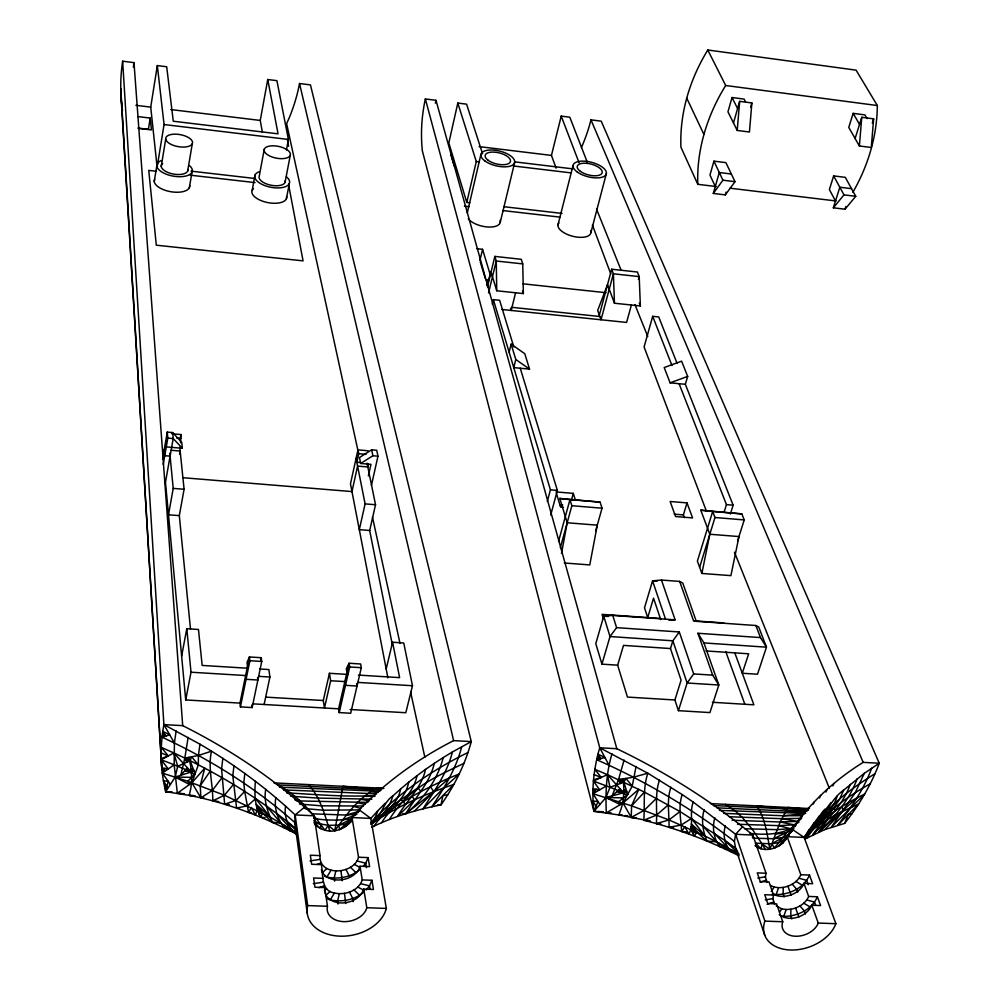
<?xml version="1.0" encoding="UTF-8"?>
<svg xmlns="http://www.w3.org/2000/svg" width="1000" height="1000" viewBox="0 0 1000 1000"><rect width="100%" height="100%" fill="white"/><g stroke="black" fill="none" stroke-linecap="round" stroke-linejoin="round"><path stroke-width="1.5" d="M190.912 768.625L193.75 770.263L191.238 771.95L186.912 770.1L184.8 770.738L186.838 771.1L187.375 767.8L180.787 775.288L184.812 758.112L188.9 757.35C191.85 769.638 193.025 783.088 189.088 795.362L165.688 791.663C160.3 769.762 159.787 746.775 163.888 724.613L122.65 61.2L134 62.638L182.7 725.65C230.35 749.513 275.188 779.388 314.188 815.8L320.025 855.612C318.75 876.612 354.075 874.775 358.525 857.225L352.013 817.55C380.588 785.725 415.6 760.05 453.612 740.625L471.262 741.6C465.163 764.338 454.538 785.688 440.988 804.887C417.062 809.525 393.462 816.513 371.575 827.35M180.1 793.263L177.35 793.288L191.875 782.725L198.337 764.825L198.438 755.475L199.938 744.188L163.888 724.613L174.4 743.037L174.175 764.812L177.35 793.288L184.475 793.713M767.125 882.212L765.375 876.85L766.025 873.263L752.862 835.075C711.338 800.775 665.35 772.025 616.825 748.725L435.988 100.3L425.363 98.963L599.75 747.775L647.837 773.213C642.763 788.425 644.95 804.55 643.8 820.263C676.8 828.462 708.812 840.537 739.163 855.875M804.887 839.038L824.762 829.6L844.638 823.375C859.075 805.2 871.112 785.025 879.25 763.25L863.162 762.362C832.8 781.162 806.188 806.35 787.138 836.663L800.837 874.712C797.9 881.838 790.575 886.1 783.25 887.425L783.138 894.112L784.15 897M686.125 831.912L681.65 831.462C680.925 819.175 678.112 806.562 682.188 794.562L647.837 773.213L633.4 777.212L618.525 779.625L612.15 795.875L620.075 788.812L619.087 791.938L616.962 791.575L619.275 790.987L623.663 792.763L626.613 791.188L623.737 789.613M773.55 894.212A18.675 13.088 -19.3 0 0 803.95 883.35L808.662 896.438C805.662 903.612 798.275 907.875 790.888 909.225L790.763 915.925L791.787 918.875M864.312 773.325L843.612 790.175L839.65 799.125L828.2 815.812L828.15 818.888L818.6 832.1L857 797.887L864.75 793.988L831.15 827.312L855.25 792.725L864.312 773.325L879.25 763.25L601.225 121.163L590.988 119.862A204.825 182.787 -13.6 0 1 581.413 147.575M425.363 98.963A199.838 173.95 -23.9 0 0 422.337 150.787L593.938 811.3L618.737 814.938C623.9 803.825 624.75 790.837 622.987 778.925L620.2 783.5L618.525 779.625L624.087 760.05M649.875 821.05L631.237 817.387L631.6 805.837L638.787 789.3L623.025 802.975L606.3 812.913C605.45 793.088 606.163 772.913 611.987 753.8M660.9 823.95L656.388 823.575C657.375 809.062 654.663 794.175 659.463 780.113M681.65 831.462L684.925 826.775L688.875 834.087C694.275 824.3 689.05 812.375 693.275 802.1L682.188 794.562M673.612 827.738L669.013 827.3C669.375 813.925 666.45 800.225 670.913 787.225M296.988 829.6C259.75 798.475 217.887 773.162 173.825 752.938L168.263 755.913L161.262 747.337L173.825 752.938L191.238 771.95L186.838 771.1L187 768.225M304.637 807.1L295.15 814.925L294.762 822.475L307.25 913.25M603.25 811.975L593.938 811.3C591.388 790.013 593.688 768.3 599.75 747.775L616.825 748.725M314.037 818.312L314.188 815.8L295.15 814.925C266.25 787.788 234.075 764.287 199.938 744.188M358.525 857.225L368.1 857.625L369.613 866.625L360 866.237L362.25 879.9C358.6 890.95 345.05 895.425 334.438 893.012C320.513 890.65 323.363 874.737 321.362 864.663L311.65 864.262L310.35 855.212L320.025 855.612M323.375 878.363L313.6 877.975L314.925 887.225L324.725 887.6L325.238 893.825M285.637 806.213C283.625 816.625 288.238 827.688 296.512 834.15C262.75 816.312 226.612 802.7 189.088 795.362L193.738 795.65M275.837 797.7C273.812 808.462 277.875 819.638 284.538 828.05L283.35 824.562L290.525 831.1L287.137 826.8L296.512 834.15L294.45 831.263L297 832.987M859.388 145.975L861.762 117.287L873.637 118.837L871.275 147.487L859.388 145.975L848.763 127.413L853.138 113.362L864.912 114.9L867.075 118.575M737.225 130.45L739.663 101.35L751.875 102.95L749.438 132L737.225 130.45L727.962 111.812L732.025 97.513L744.137 99.1L745.55 101.862M265.763 789.412C263.438 800.85 267.863 812.138 272.55 822.387L275.525 822.712M255.425 781.325C254.325 793.25 254.7 806.475 260.562 817.175L265.012 817.638M244.812 773.45L243.787 783.062L244.688 791.375L248.575 812.412L251.537 812.7M850.275 784.325C843.075 804.562 827.575 820.013 812.7 834.825L821.087 823.213L821.812 818.888C828.413 808.625 833.213 797.463 843.612 790.175M233.962 765.8L232.8 775.825L236.6 808.1L247.75 805.7L255.675 798.587L270.1 817.075L296.863 832.788M222.85 758.375L221.575 768.825L224.65 804.237L229.262 804.625M635.862 817.913L631.237 817.387L623.025 802.975L632.25 786.062L636.038 766.525M188.137 737.438L184.812 758.112L186.825 762.188L188.9 757.35L198.438 755.475L211.513 751.175C207.75 767.688 213.05 784.225 212.75 800.825L218.85 801.612M295.65 825.325L294.762 822.475C258.6 790.537 217.675 764.262 174.4 743.037L176.112 730.913M157.325 65.575L164.062 124.537L157.125 167.225L150.725 107.112L157.325 65.575L166.7 66.762L173.275 121.225L278.05 133.837L267.75 79.513L276.9 80.662L288.412 139.45L286.425 149.95M137.912 116.6L150.213 118.088L148.412 129.35L137.812 128.075M154.262 181.462L156.788 165.925M161.238 166.438L165.725 139.012M315 824.725C320.525 829.275 327.488 832.138 334.75 830.8L342.912 786.3L381.5 789.825M187.65 171.1L192.288 143.75A13.6 6.075 10.3 0 0 174.862 134.162A13.6 6.075 10.3 0 0 170.238 143.95A13.6 6.075 10.3 0 0 192.288 143.75M165.763 440.913L167.25 432.1L172.613 432.562L181.725 442.287L182.35 448.275L166.337 446.912L165.763 440.913L162.613 458.875M167.25 432.1L167.825 438.075L163.225 464.425M189.375 187.625L192 172.138M764.737 935.188L735.588 848.175L734.388 841.425L735.612 834.275L742.562 826.75M180.387 437.562L180.925 434.55L171.812 433.762M752.438 837.45L752.862 835.075L735.612 834.275L693.275 802.1M180.55 442.775L180.925 434.55M169.8 453.15L173.212 488.387L168.5 514.788L179.312 515.638L190.487 628.938M179.613 454.1L180.162 451.037L171.038 450.262M179.312 515.638L184.088 489.263L179.762 447.15M262.387 132.3L260.25 120.438L267.75 79.513M252.15 190.438L254.975 175.113M264.262 149.15L259.25 176.213A13.3 6.062 11.3 0 0 271.725 185.35A13.3 6.062 11.3 0 0 285.2 180.675M561.487 553.438L567.188 522.75L559.812 498.462L600.075 502.113L602.05 508.2L595.638 531M725.35 825.938C722.475 835.088 724.75 846.025 732.175 852.375L731.237 849.675L738.6 854.575M774.638 904.038L772.875 898.65L773.538 895.05L769.013 881.925L760.238 881.562L757.275 872.887L766.025 873.263M181.637 656.15L186.8 628.713L198.475 629.475L202.162 665.425L247.175 668.2M247.512 666.275L247.05 662.525L249.425 656.963L261.262 657.712L261.75 661.462L252.162 707.562L240.425 706.888L239.975 703.1L185.712 699.95L191.012 672.212L186.8 628.713M285.1 182.262L290.262 155.262A13.375 5.987 11.4 0 0 272.55 145.812A13.375 5.987 11.4 0 0 268.95 155.625A13.375 5.987 11.4 0 0 290.262 155.262M286.425 198.637L289.363 183.35M737.712 851.7L735.588 848.175L724.875 840.425L680 811.525L644.425 792.1L607.438 774.663L601.213 777.45L594.825 769.3L607.438 774.663L623.663 792.763L619.087 791.938L619.612 789.212M714.862 817.788C711.975 827.362 713.662 838.413 719.575 846.513L722.638 846.888M709.825 534.237L738.975 536.575L730.9 575.638L701.875 573.438L709.825 534.237L700.763 510.188L741.838 513.9L744.225 519.925L737.613 540.875M239.975 703.1L249.425 656.963L249.9 660.713L240.425 706.888M260.712 660.362L261.262 657.712M704.175 809.837C700.987 820.113 702.875 831.325 706.95 841.062L716.513 841.812L739.125 854.05M264.113 704.5L269.913 677.025L268.9 669.55L259.587 668.975M368.15 450.775L357.95 449.888L350.475 483.837L387.9 677.9M357.95 449.888L358.713 453.713L356.825 462.25L361.2 462.625M371.45 485.325L377.962 456.188L376.725 450.275L371.65 449.837L359.487 457.537L360.675 463.475L370.95 464.35L368.363 475.913M368.45 464.125L367.825 466.962L357.587 466.1L351.962 491.575L183.25 477.738M356.075 458.425L365.1 503.888L359.312 529.65L369.675 530.462L392.425 645.212M329.425 673.3L330.65 680.738L324.475 708L323.288 700.512L329.425 673.3L347.725 674.425M482.55 153.787L466.587 104.162L457.812 103.062L448.825 142.925L466.775 202.425L469.85 202.787M369.675 530.462L375.525 504.738L367.038 463.125M338.6 708.825L349.062 663.25L360.637 663.988L361.312 667.7L350.7 713.25L339.225 712.588L338.6 708.825L253.238 703.863M339.225 712.588L349.712 666.975L349.062 663.25L346.3 668.737L346.95 672.45M171.775 792.1L165.688 791.663L175.175 777.075L177.7 766.275L173.825 752.938M466.775 202.425L476.287 161.513L457.812 103.062M467.287 212.913L480.938 154.312M479.875 260.562L482.562 249.325L476.763 248.688M335.863 870.925L334.137 878.125L334.6 881.15M386.188 668.988L392.575 642.237L403.75 642.975L412.475 685.738L405.812 712.725L350.062 709.488M500.238 222.4L514.675 162.45M339.338 893.7L337.6 900.938L338.062 904.013M487.5 286.8L494.837 256.4L521.263 259.3L522.75 263.9L523.362 293.587L496.737 290.775L491.062 272.05L486.637 285.212M488.537 292.95L496.262 261.012L494.837 256.4M492.275 304.113L493.363 299.637L499.637 300.287L513.812 346.975M171.912 791.963L165.688 791.663L168.225 781.325L163.4 780.788L166.95 786.513M752.913 838.188L773.587 838.725L793 829.362L783.213 840.263L782.45 843.363C775.138 849.663 763.037 852.15 755.1 845.65M515.588 292.775L511.213 310.45L510.538 308.25M556.125 168.162L551.45 155.412L561.225 116.112L569.8 117.188L587.337 162.338M509.125 352.175L511.138 344.125L524.788 353.725L529.55 369.137L513.75 367.6L515.8 359.5L511.138 344.125M558 224.8L573.062 165.438M203.925 798.075L200.888 797.875L200.225 785.7L204.75 768.2L191.875 782.725L200.888 797.875L203.925 798.213M590.887 232.688L606.375 173.487M547.312 501.438L550.425 489.825L493.363 299.637M599.35 315.1L611.663 269.212L637.4 272.025L639.2 276.613L640.375 305.963L614.45 303.225L607.525 284.613L597.675 310.462L601.025 319.762L613.4 273.8L611.663 269.212M550.712 515.062L557.362 490.412L520.262 368.237M558.538 541.462L569.963 499.613L600.075 502.113M571.438 500.138L573.288 493.363L555.975 491.912M560.363 547.638L571.85 505.712L569.963 499.613L559.812 498.462M631.388 305.025L626.6 322.425L501.95 309.488M638.438 279.413L639.2 276.613L613.4 273.8L614.45 303.225M677.038 363.25L658.737 316.962L652.688 316.325L644.087 346.987L706.4 511.087M731.338 174L719.287 172.525L713.3 193.45L725.3 194.887L735.013 181.675L725.9 162.625L713.925 161.15L709.963 175.062L715.288 186.5M733.487 122.938L739.663 101.35M725.3 194.887L726.1 192.113M750.625 107.275L751.875 102.95M601.938 664.15L610.013 636.538L616.587 627.65L612.775 615.438L603.737 616.15L595.788 643.625L601.938 664.15L617.65 665.175L627.45 697.075L674.9 699.987L678.425 710.675L709.925 712.575L718.812 685.013L703.938 642.925L697.925 633.263L760.487 637.587L766.462 647.175L757.5 674.237L742.288 673.25L748.662 653.8L706.062 650.938M685.35 384.312L687.675 376.4L681.6 361.163L664.2 367.537L670.113 382.825L685.35 384.312L733.125 505.188L730.35 514.075M617.65 665.175L623.5 645.4L670.462 648.55L681.087 680.175L674.9 699.987M684.4 517.65L683.4 514.913L687.013 502.9L670.138 501.488L675.588 516.525L692.588 517.925L687.013 502.9M461.725 746.675C456.163 768.6 444.212 788.05 431.912 806.75L453.85 784.463C424.837 794.038 396.775 806.85 371.25 823.713C398.038 803.037 427.725 786.213 459.275 773.975L443.762 787.925L423.013 808.838C434.35 790.788 447.225 773.05 452.388 752L471.262 741.6L310.45 84.9L299.525 83.513A215.625 191.925 3.5 0 1 289.175 117.938L286.625 123.637L358.512 453.15M670.462 648.55L672.85 640.812L679.287 631.975L616.587 627.65M699.625 567.275L714.987 517.513L712.675 511.475L700.763 510.188M724.15 512.038L726.45 504.625L679.087 383.7M851.525 188.663L839.812 187.237L833.35 207.812L845.025 209.2L855.75 196.3L845.288 177.35L833.637 175.912L829.375 189.575L835.5 200.975M855.1 138.5L861.762 117.287M678.425 710.675L687.125 683L693.675 673.925L679.287 631.975M845.025 209.2L845.888 206.475M872.288 123.088L873.637 118.837M452.388 752L443.225 757.562C437.537 779.95 423.413 799.038 405.825 813.688L402.775 813.688M443.225 757.562L434.275 763.363C429.963 782.788 415.513 797.013 405.825 813.688L433.862 791.637L449.45 777.987M434.275 763.363L425.538 769.4C421.637 788.062 406.575 800.537 397.55 816.45L414.6 799.775L412.038 796.425M257.075 810.3L255.413 815.125L251.325 807.463L248.575 812.412M425.538 769.4L417.013 775.688C413.5 793.587 398.013 804.4 389.475 819.438M725.462 804.35L735.65 811.338L742.4 817.575L752.375 829.338L762.113 843.975L769.862 849.237L780.175 821.988L787.85 807.45L807.775 809.35M417.013 775.688L408.713 782.2C405.55 799.375 389.85 808.612 381.637 822.663M772.275 893.962L776.162 894.538L778.587 887.712L783.25 887.425M781.112 916L783.725 916.375L786.188 909.525L790.888 909.225M408.713 782.2L400.637 788.975C397.762 805.362 382.125 813.25 374.025 826.125M121.1 97.387L161.887 769.762L165 768.438L162.35 773.112L187.8 781.275L195.1 773.812L190.138 760.738L191.612 756.8L198.337 764.825M400.637 788.975L392.812 795.975C389.613 807.825 381.025 817.2 371.175 824.112M358.1 812.625L359.188 809.812L370.812 818.413L386.35 908.425A40.375 28.887 -11.4 0 1 339.9 936.162A40.375 28.887 -11.4 0 1 307.675 905.575L295.15 814.925M392.812 795.975C382.325 802.925 381.987 817.3 371.037 824.075M595.975 806.425L593.05 800.987L598.025 801.525L593.938 811.3L605.962 797.537L609.975 787.312L607.438 774.663M385.225 803.213L377.887 810.7L374.787 818.363L371.262 823.062M793.288 828.825L782.45 843.363C786.737 838.825 788.487 832.788 793.612 828.913M844.638 823.375L848.225 814.6L851.938 813.763M871.663 768.175C864.1 789.175 851.025 807.487 837.788 825.238L858.65 803.962L835.438 814.8L809.9 830.962M832.862 785.938L833.888 783.462M825.975 792.087L827.15 789.312M368.1 857.625L365.737 863.213L363.25 866.275M857.175 778.713C849.587 799.762 834.663 816.975 818.6 832.1M362.25 879.9L371.912 880.275L373.462 889.463L363.75 889.1C358.762 903.925 334.562 908.35 325.613 895.025M371.912 880.275L369.525 885.888L366.175 890M819.538 797.975L820.65 795.4M813.363 804.087L814.4 801.7M807.188 810.975L808.413 808.238M837.188 796.237C831.925 813.363 816.475 823.438 807.05 837.775M800.962 818.737L802.675 815M875.062 773.612C852.175 788.062 828.75 804.438 814.275 827.775M831.025 802.537C822.013 813.888 814.75 826.462 804.775 837.362C822.675 815.312 845.35 797.425 870.225 783.863M795.075 826.488L797.225 822M825.113 809.075C817.362 816.587 815.175 828.112 806.237 834.688M814.087 822.812L810.337 830.35L805.275 837.275L808.988 830.013L819.463 815.825M260.562 817.175L262.675 813.175L256.375 804.45L270.1 817.075L224.438 795.238L187.8 781.275L189.475 784.463L175.175 777.075L191.238 771.95M800.837 874.712L809.5 875.075C804.05 887.9 789.587 894.725 776.162 894.538M259.9 811.712L258.812 813.737L262.675 813.175L272.55 822.387L280.887 823.1L266.413 806.012M808.662 896.438L817.4 896.775L820.6 905.575L811.838 905.238C806.712 916.8 789.538 922.675 779.225 914.638M817.4 896.775C811.838 909.675 797.262 916.513 783.725 916.375M594.15 774.638L601.213 777.45L593.425 781.062L609.975 787.312L623.925 782.138L625.95 778.425L632.25 786.062M324.3 876.125L326.875 877.1L331.012 870.225M327.663 898.95L330.262 899.912L334.438 893.012M186.85 757.725L185.825 760.15L187.488 759.412M808.988 830.013L804.163 837.45L835.888 923.7A38.013 26.3 -19.3 0 1 790.337 950A38.013 26.3 -19.3 0 1 764.9 921.112L735.612 834.275M789.262 834.375L785.3 840.163L787.138 836.663L804.163 837.45L792.038 829.212L790.05 833.213L793.4 828.725L778.75 846.062M200.225 785.7L210.275 771.112M771.213 891.413L774.262 887.062L778.587 887.712M276.012 783.925C294.35 792.987 308.637 808.388 320.788 824.513L320.775 828.725L313.95 822.725L328.15 825.337L334.75 830.8C346.463 814.6 358.812 797.325 377.038 788L383.038 788.575M702.825 825.55L716.513 841.812L704.9 836.025L691.263 823.975L696.975 832.275L694.3 836.05L691.012 829.513M779.5 912.15L781.825 908.888L786.188 909.525M694.013 830.875L692.663 832.775L696.975 832.275L706.95 841.062M804.25 837.35L805.975 834.963M713.3 193.45L722.913 180.2L735.013 181.675M755.487 845.75L757.362 847.288L755.487 843.2L771.762 843.8L774.45 848.062L786.462 832.913L800.625 819.112M221.988 777.638L212.45 790.35L200.888 797.875M791.9 830.875L793.787 828.462M787.038 837.013L789.3 834.163M833.35 207.812L843.975 194.875L855.75 196.3M233.463 784.4L224.438 795.238L212.75 800.825L215.8 801.062M620.763 779.275L619.362 781.562L621.237 780.875M821.812 818.888L806.213 834.587M377.887 810.7L370.812 818.413L352.013 817.55C349.812 825.138 342.15 829.55 334.75 830.8M592.9 790.537L596.325 789.3L592.938 793.725L631.6 805.837L644.425 792.1M244.688 791.375L236.213 800.362L224.65 804.237M370.75 822.6C398.35 793.35 431.912 770.1 467.987 752.525M821.087 823.213C830.688 811.875 844.3 805.138 857 797.887M815.863 824.812L809.125 831.7L810.188 830.975M824.762 829.6L842.95 810.962L842.138 806.388M812.013 828.913L821.6 820.875L834.463 807.738L835.062 810.987M414.325 811.15L433.862 791.637L430.363 786.712M313.85 818.462C326.538 820.612 339.625 820.525 352.35 818.713L338.725 825.175L339.637 829.562L346.025 823.925L351 821.475L347.775 824.625L351.763 820.863M656.45 798.35L644.225 810.312L631.237 817.387L618.737 814.938L621.788 814.9M322.525 872.638L326.712 868.6M325.875 895.45L330.112 891.388M405.262 804.212L403.2 801.65C419.462 783.363 442.388 773.7 463.988 763.325M371.625 823.462L392.6 805.575L417.812 787.913L421.1 791.45M371.337 823.525L376.95 818.562L378.512 819.038M668.312 804.825L656.688 815.025L643.8 820.263L649.925 820.75M344.075 827.463L351 821.475M352.35 818.713L346.025 823.925L338.725 825.175L328.15 825.337L324.988 830.362L320.788 824.513L313.938 820.8M623.925 782.138L627.625 794.55L618.85 801.575L620.262 804.613L605.962 797.537L623.663 792.763M680 811.525L668.988 819.938L656.388 823.575M821.6 820.875L828.2 815.812M326.875 877.1C338 879.513 350.425 877.325 359.338 870.037M330.262 899.912C341.5 902.312 354.025 900.088 363.05 892.75M186.912 770.1L174.175 764.812L162.35 773.112L170.413 784.4M360.675 463.475L372.875 455.75L377.962 456.188M324.325 890.312L326.637 888.913M606.413 785.913L592.938 793.725L599.925 804.438M787.962 834.7L771.762 843.8L778.512 842.6L783.213 840.263M737.475 824.25L778.637 825.638L794.137 824.825L799 822.1M795.65 825.725C782.062 834.812 765.675 835.1 750 833.413M161.762 767.887L168.25 768.975L161.25 759.762L168.263 755.913L161.213 752.975M177.7 766.275L190.138 760.738M161.175 758.6L168.263 755.913M342.638 819.925L355.7 815.025M670.113 382.825L687.675 376.4M316.975 864.412L320.913 863M318.95 887.675L324.263 885.775M760.113 882.325L765.95 880.238M767.125 904.312L773.45 902.062M593.488 779.963L601.213 777.45M312.312 813.838L346.463 815.062L359.137 811.263M187.25 770.263L189.312 769.875M669.013 827.3L681.137 825.088L691.5 818.438L704.9 836.025L668.988 819.938L631.6 805.837M447.75 794.775L442.887 795.612L440.988 804.887L437.875 804.737M765.25 899.875L772.875 898.65M757.812 878.05L765.375 876.85M296.613 800.875L367.912 802.4M619.625 791.137L621.862 790.788M313.275 883.7L323.137 882.175M310.038 860.913L319.812 859.412M773.587 838.725L782.513 837.55M775.35 834L786.462 832.913M346.463 815.062L357.075 814.075M723.863 813.375L783.037 815.75L804.125 813.85M696.263 621.225L682.788 583.1L679.663 581.413L661.462 580.05L652.55 580.837L644.5 607.812L647.725 617.575L653.538 598.162L660.75 619.637M669.025 620.288L675.113 619.825L661.462 580.05M286.537 792.837C315.9 794.463 345.45 797.2 374.837 795.55M360.4 809.875L323.113 810.2L305.113 808.612M299.462 804.025L321.375 805.825L363.137 806.012M732.075 820.238L780.175 821.988L797.875 821.388L781.637 818.688L729.212 816.725M807.975 810.288L785.588 810.913L717.15 807.862M379.913 791.263L279.387 787.163M610.988 812.812L606.3 812.913L610.625 813.175M781.637 818.688L801.538 818.35M290.738 796.213L317.812 798.088L371.863 799.188M191.075 770.288L193.75 770.263L191.225 773.4L195.1 773.812M623.7 791.188L626.613 791.188L623.513 794.137L627.625 794.55M783.037 815.75L802.188 815.713M364.338 796.35L374.963 796.35M186.838 771.1L189.237 771.1M174.4 743.037L162.075 737.175L169.713 734.875L162.862 731.363L165.888 736.025L162.162 736L163.975 736.6M619.087 791.938L621.638 791.95M734.388 841.425C695.738 811.312 653.45 786.012 609.075 765.3L604.913 757.525L598.062 754.175L600.8 758.6L596.912 758.562L598.75 759.137M805.612 813.413L719.488 810.4M376.55 793.838L283.6 789.887M175.175 777.075L191.55 777.35M605.962 797.537L623.35 797.875M805.85 811.413L785.588 810.913L805.575 813.1M378.537 791.65L370.875 791.45L378.212 792.262M764.9 921.112L782.763 921.762A19.013 13.15 -19.3 0 0 795.462 936.25A19.013 13.15 -19.3 0 0 818.25 923.05L835.888 923.7M307.675 905.575L327.475 906.287A20.188 14.438 -11.4 0 0 343.575 921.637A20.188 14.438 -11.4 0 0 366.812 907.725L386.35 908.425M713.4 805.55L807.9 809.8M773.538 895.05L764.712 894.7L767.738 903.538L776.587 903.888L782.763 921.762M803.95 883.35L812.638 883.713L809.5 875.075M374.012 789.538L278.125 784.95M598.525 811.525L603.125 811.75M710.45 803.6L809.463 808.525M273.888 782.887L383.888 788.337M163.888 724.613L182.7 725.65M266.212 697.15L323.288 700.512M358.413 675.088L399.613 677.638L392.575 642.237M712.387 702.275L753.875 704.825L734.837 652.95M191.012 672.212L245.625 675.537L246.088 679.312L257.887 680.025L257.562 677.513M258.8 676.35L269.913 677.025M330.65 680.738L344.85 681.6L345.487 685.337L357.038 686.038L356.6 683.55M357.938 682.4L412.475 685.738M249.9 660.713L261.75 661.462M349.712 666.975L361.312 667.7M621.8 815.125L618.737 814.938L621.775 815.225M693.675 673.925L712.675 675.138L718.812 685.013L687.125 683L672.85 640.812L610.013 636.538L603.737 616.15L608.4 616.475M703.938 642.925L766.462 647.175L758.737 627.038L755.875 625.513L693.65 621.125L679.663 581.413M659.825 618.425L602.038 614.35L603.362 618.675M694.75 620.887L723.812 622.925M612.775 615.438L675.113 619.825M631.237 817.387L635.913 817.712M657.087 581.175L652.55 580.837L665.487 619.05M564.288 562.987L589.763 564.925L597.288 525.175L567.188 522.75M744.8 828.737L777.025 829.65L790.337 828.675L778.637 825.638M563.475 507.312L560.562 507.075L556.4 493.288M173.212 488.387L184.088 489.263M365.1 503.888L375.525 504.738M550.425 489.825L557.362 490.412M726.45 504.625L733.125 505.188M741.838 513.9L712.675 511.475L697.387 561.138L701.875 573.438M559.888 504.725L562.762 504.963M571.85 505.712L602.05 508.2M674.212 514.15L683.4 514.913M714.987 517.513L744.225 519.925M170.1 456.15L164.8 455.7L164.225 449.663M176.762 438.013L181.325 438.413M358.713 453.713L366.012 454.338M167.825 438.075L173.2 438.55L182.35 448.275M189.088 795.362L195.275 795.95M624.825 815.525L627.863 815.812M511.737 307.325L599.85 316.5M786.762 809L756.775 805.9C765.337 818.637 767.163 834.475 769.862 849.237M486.1 279.887L489.05 280.2M522.962 283.825L606.062 292.712M294.925 799.938L299.5 800.425L295.05 799.438M522.75 263.9L496.262 261.012L496.737 290.775M503.65 206.688L562.038 213.412M191.038 171.137L254.225 178.412M464.4 206.15L469.025 206.675M502.925 210.575L559.938 217.125M156.45 171.287L148.75 170.4L156.3 245.188L303.075 260.863L288.925 186.488M190.338 175.175L255.037 182.6M139.213 128.45L151.463 129.9L150.213 118.088M514.55 161.85L572.663 168.85M852.862 192.3A198.675 171.125 -26.1 0 0 877.337 105.538L856.087 70.15L707.788 50A190.85 160.05 -31.5 0 0 680.925 147.2L697.788 184.325L716.213 186.537M730.037 188.2L835.975 200.963M476.287 161.513L479.375 161.887M513.45 165.975L570.737 172.85M164.062 124.537L288.412 139.45M479.1 146.613L551.45 155.412M135.887 105.312L150.725 107.112M170.812 109.562L260.25 120.438M877.337 105.538L725.688 85.5L707.788 50M593 788.775L599.663 789.825L593.425 781.062M360.938 799.338L369.625 800.863M780.175 821.988L794.137 824.825M357.45 802.712L364.9 804.338M360.662 883.637L369.525 885.888L370.037 888.95M356.962 860.95L365.737 863.213L366.488 867.712M806.775 899.975L814.55 902.087L815.612 905.025M798.975 878.25L806.688 880.362L808.25 884.688M353.862 806.45L360.688 808.4M305.175 808.15L308.05 809.025M619.275 790.987L609.975 787.312M161.25 759.762L174.175 764.812M781.825 908.888L776.175 905.8M770.55 885.525L774.262 887.062M313.837 817.812L316.562 819M609.075 765.3L596.688 759.675L604.913 757.525L599.75 747.775M357.863 887.075L364.087 890.362M354.2 864.362L360.363 867.663M803.812 903.225L810.125 906.95M384.663 811.95L387.212 813.85M796.05 881.488L802.312 885.212M597.487 756.363L600.8 758.6M162.512 733.688L165.888 736.025M515.8 359.5L529.55 369.137M732.175 852.375L723.275 845.387L725.875 849.438L719.175 843.225L719.575 846.513M392.6 805.575L396.125 808.913M400.788 799.45L403.2 801.65M696.975 832.275L691.137 826.75L693.112 830.45L692.663 832.775L692.525 830.188M724.875 840.425L738.025 853M354.05 889.963L359.625 895.35M350.425 867.237L355.95 872.613M262.675 813.175L256.725 807.375L259.05 811.275L258.812 813.737L258.5 811M287.075 821.525L296.45 830.713M755.487 843.2L761.012 848.838L762.113 843.975L765.275 849.5M314.8 823.612L317.387 826.263L314.337 820.763M713.95 832.887L727.913 847.825M308.538 784.6C320.25 797.412 324.925 814.812 329.762 831.062M276.875 813.662L291.413 829.35M800 905.975L804.412 911.05L805.462 914M792.288 884.2L796.663 889.287L797.688 892.175M853.138 113.362L859.538 124.375M833.637 175.912L843.975 194.875M349.487 892.113L352.788 898.562L353.275 901.65M345.9 869.375L349.175 875.812M732.025 97.513L737.6 108.575M686.737 98.138L703.938 134.475M713.925 161.15L722.913 180.2M590.988 119.862L863.162 762.362M596.538 209.1L620.988 269.9M634.95 304.65L647.763 336.5M734.475 552.225L829.338 788.225M652.688 316.325L671.963 365.525M639.3 303.175L640.375 305.963M561.225 116.112L579.05 162.675M755.875 625.513L760.487 637.587M592.388 224.975L610.788 273.888M725.713 651.5L744.862 704.3M787.913 886.237L791.137 895.212M795.6 908.012L798.85 917.062M811.838 905.238L818.25 923.05M697.925 633.263L712.675 675.138M522.475 290.775L523.362 293.587M573.288 493.363L575.438 500.25M482.562 249.325L490.65 276.062M450.712 154.275L454.237 165.987M480.325 262.05L485.238 278.463M299.525 83.513L453.612 740.625M372.45 517.062L399.975 643.25M410.588 691.9L424.85 757.275M371.65 449.837L372.875 455.75M287.475 140.363L288.625 146.25M363.75 889.1L366.812 907.725M342.212 880.713L340.938 870.625M345.75 903.55L344.475 893.388M324.725 887.6L327.475 906.287M251.85 705.037L252.162 707.562M172.613 432.562L173.2 438.55L165.475 482.3L185.712 699.95M165.3 785.425L165.688 791.663M120.75 88.375L161.887 769.762M133.363 67.15A206.462 184.762 -10.5 0 1 134 62.638M122.525 110.8A206.9 185.238 -9.9 0 1 122.65 61.2M189.688 185.487A17.962 8.275 10.1 0 1 170.637 191.688A17.962 8.275 10.1 0 1 154.637 179.338M286.613 196.5A17.675 8.15 11.2 0 1 266.225 202.25A17.675 8.15 11.2 0 1 253.55 188.6M187.9 169.513A13.513 6.162 10.2 0 1 171.85 173.725A13.513 6.162 10.2 0 1 162.688 163.487M189.412 165.55A18.025 8.213 10.2 0 1 185.588 176.112A18.025 8.213 10.2 0 1 161.562 171.863A18.025 8.213 10.2 0 1 161.35 160.575M286.425 176.775A17.738 8.088 11.3 0 1 283.387 187.325A17.738 8.088 11.3 0 1 259.775 183.137A17.738 8.088 11.3 0 1 258.837 171.887M590.625 230.575A16.925 7.675 14.6 0 1 573.188 236.388A16.925 7.675 14.6 0 1 558.913 222.963M500.1 220.287A17.125 7.825 13.6 0 1 488.312 227.025A17.125 7.825 13.6 0 1 468.237 218.762M435.375 103.188A199.525 173.425 -24.2 0 1 435.988 100.3M339.637 829.562A552.337 225.812 -69.4 0 1 342.038 827.887M345.613 825.438A552.337 225.812 -69.4 0 1 348 823.85M360 866.237A19.812 14.363 -11.2 0 1 340.613 879.887A19.812 14.363 -11.2 0 1 321.35 869.7M774.45 848.062A518.4 151.525 -73.3 0 1 776.413 846.162M697.788 184.325A195.5 162.213 -31.1 0 1 725.7 85.463M577.163 171.925A17.138 7.438 14.6 0 0 605.525 175.263A17.138 7.438 14.6 0 0 586.45 161.337A17.138 7.438 14.6 0 0 577.163 171.925M484.725 160.812A17.35 7.588 13.7 0 0 513.675 164.225A17.35 7.588 13.7 0 0 495 150.225A17.35 7.588 13.7 0 0 484.725 160.812M580.375 171.35A12.862 5.575 14.6 0 0 601.613 173.762A12.862 5.575 14.6 0 0 587.163 163.35A12.862 5.575 14.6 0 0 580.375 171.35M487.987 160.188A13.012 5.688 13.7 0 0 509.712 162.763A13.012 5.688 13.7 0 0 495.725 152.262A13.012 5.688 13.7 0 0 487.987 160.188"/></g></svg>
